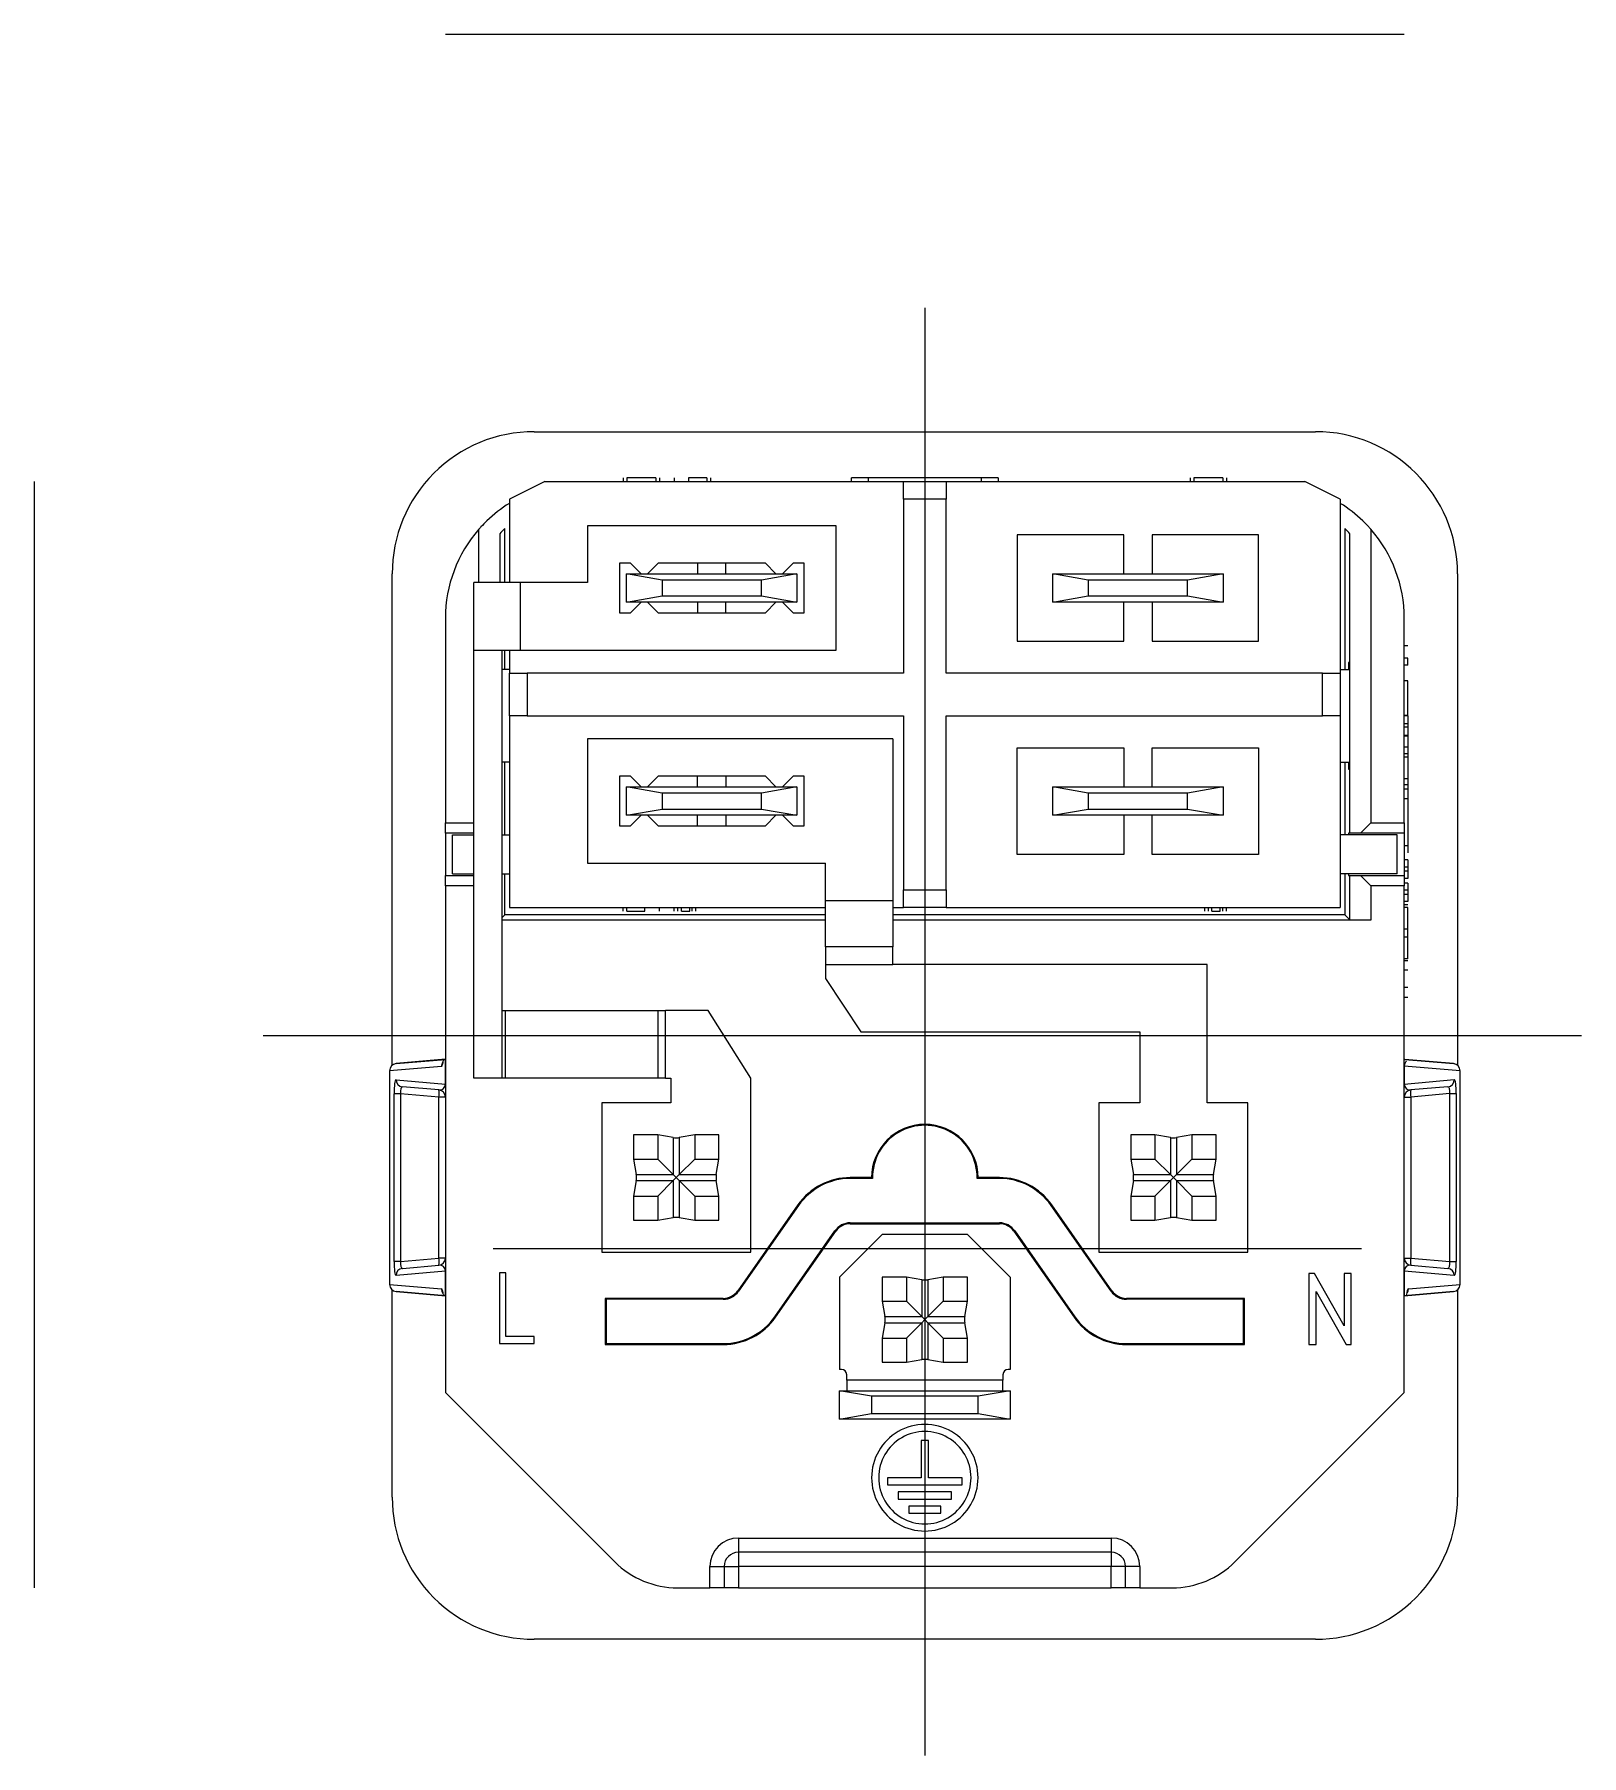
# Model space of a CAD drawing. Extents: x 0 to 164, y 0 to 125.
# Drawn here: x 131.81 to 164.45, y 85.97 to 122.28 of the extents above; entities that cross this region are included whole.
import ezdxf

# ---------------------------------------------------------------- set-up
doc = ezdxf.new("R2010")
doc.units = 0
doc.layers.get('0').update_dxf_attribs({"linetype": 'CONTINUOUS'})

msp = doc.modelspace()

# ---------------------------------------------------------------- linework, layer by layer
at = {"color": 7}
for points in [[(160.710502, 122.276648), (140.479515, 122.276648)], [(150.595008, 116.509324), (150.595008, 85.967724)], [(142.352756, 113.89635), (158.837263, 113.89635)], [(144.229616, 112.922266), (144.229616, 112.847336)], [(144.306355, 112.922266), (144.306355, 112.847336)], [(144.920273, 112.922266), (144.306355, 112.922266)], [(144.920273, 112.922266), (144.920273, 112.847336)], [(144.997012, 112.922266), (144.997012, 112.847336)], [(145.303971, 112.922266), (145.303971, 112.847336)], [(145.61093, 112.922266), (145.61093, 112.847336)], [(145.994628, 112.922266), (145.61093, 112.922266)], [(145.994628, 112.922266), (145.994628, 112.847336)], [(146.071367, 112.922266), (146.071367, 112.847336)], [(156.193007, 112.922266), (156.193007, 112.847336)], [(156.269746, 112.922266), (156.269746, 112.847336)], [(156.883664, 112.922266), (156.269746, 112.922266)], [(156.883664, 112.922266), (156.883664, 112.847336)], [(156.960403, 112.922266), (156.960403, 112.847336)], [(131.807277, 89.506773), (131.807277, 112.847336)], [(142.577543, 112.847336), (141.828249, 112.472689)], [(142.577543, 112.847336), (150.145431, 112.847336)], [(149.05005, 112.847336), (149.05005, 112.920304)], [(152.139966, 112.920304), (149.05005, 112.920304)], [(149.396137, 112.920304), (149.396137, 112.847336)], [(150.145431, 112.847336), (151.044585, 112.847336), (151.044585, 112.472689)], [(150.145431, 112.472689), (150.145431, 112.847336)], [(151.044585, 112.847336), (158.612473, 112.847336)], [(151.793883, 112.847336), (151.793883, 112.920304)], [(152.139966, 112.920304), (152.139966, 112.847336)], [(159.36177, 112.472689), (158.612473, 112.847336)], [(141.828249, 112.472689), (141.828249, 110.711842)], [(150.145431, 112.472689), (150.145431, 108.801138)], [(151.044585, 112.472689), (150.145431, 112.472689)], [(151.044585, 108.801138), (151.044585, 112.472689)], [(159.36177, 112.472689), (159.36177, 108.801138)], [(141.183052, 110.711842), (141.183052, 111.836427)], [(141.732624, 110.711842), (141.732624, 111.851712)], [(143.476698, 111.910716), (143.476698, 110.711842)], [(148.72177, 111.910716), (143.476698, 111.910716)], [(148.72177, 109.288181), (148.72177, 111.910716)], [(159.457393, 111.851712), (159.457393, 108.876068)], [(160.006967, 111.836427), (160.006967, 105.645612)], [(141.624403, 111.741177), (141.624403, 110.711842)], [(152.543177, 111.723391), (152.543177, 109.475506)], [(154.791066, 111.723391), (152.543177, 111.723391)], [(154.791066, 110.899167), (154.791066, 111.723391)], [(157.638389, 111.723391), (155.390503, 111.723391)], [(155.390503, 111.723391), (155.390503, 110.899167)], [(157.638389, 109.475506), (157.638389, 111.723391)], [(159.565614, 105.429308), (159.565614, 111.741177)], [(144.607071, 110.899167), (144.382281, 111.123954), (144.151065, 111.123954), (144.151065, 110.07494), (144.382281, 110.07494), (144.607071, 110.29973)], [(147.454394, 110.899167), (147.229607, 111.123954), (144.968863, 111.123954), (144.744073, 110.899167)], [(145.799516, 111.123954), (145.799516, 110.899167)], [(146.398954, 110.899167), (146.398954, 111.123954)], [(147.591399, 110.29973), (147.816186, 110.07494), (148.047402, 110.07494), (148.047402, 111.123954), (147.816186, 111.123954), (147.591399, 110.899167)], [(139.355573, 100.531339), (139.355573, 110.899167)], [(147.148248, 110.767045), (145.050219, 110.767045), (144.300925, 110.899167), (147.897545, 110.899167), (147.148248, 110.767045)], [(144.300925, 110.29973), (144.300925, 110.899167)], [(145.050219, 110.767045), (145.050219, 110.431852)], [(147.148248, 110.431852), (147.148248, 110.767045)], [(147.897545, 110.899167), (147.897545, 110.29973)], [(156.139797, 110.767045), (154.041769, 110.767045), (153.292474, 110.899167), (156.889094, 110.899167), (156.139797, 110.767045)], [(153.292474, 110.29973), (153.292474, 110.899167)], [(154.041769, 110.767045), (154.041769, 110.431852)], [(156.139797, 110.431852), (156.139797, 110.767045)], [(156.889094, 110.899167), (156.889094, 110.29973)], [(161.834446, 110.899167), (161.834446, 100.531339)], [(141.078952, 109.288181), (141.078952, 110.711842)], [(142.053036, 110.711842), (141.078952, 110.711842)], [(143.476698, 110.711842), (142.053036, 110.711842)], [(142.053036, 110.711842), (142.053036, 109.288181)], [(145.050219, 110.431852), (147.148248, 110.431852), (147.897545, 110.29973), (144.300925, 110.29973), (145.050219, 110.431852)], [(154.041769, 110.431852), (156.139797, 110.431852), (156.889094, 110.29973), (153.292474, 110.29973), (154.041769, 110.431852)], [(144.744073, 110.29973), (144.968863, 110.07494), (147.229607, 110.07494), (147.454394, 110.29973)], [(145.799516, 110.29973), (145.799516, 110.07494)], [(146.398954, 110.07494), (146.398954, 110.29973)], [(154.791066, 109.475506), (154.791066, 110.29973)], [(155.390503, 110.29973), (155.390503, 109.475506)], [(140.479515, 109.962548), (140.479515, 105.645612)], [(160.710502, 105.645612), (160.710502, 109.962548)], [(152.543177, 109.475506), (154.791066, 109.475506)], [(155.390503, 109.475506), (157.638389, 109.475506)], [(160.785432, 109.377521), (160.710502, 109.377521)], [(141.078952, 109.288181), (142.053036, 109.288181)], [(141.078952, 100.259166), (141.078952, 109.288181)], [(141.678389, 100.259166), (141.678389, 109.288181)], [(141.732624, 108.876068), (141.732624, 109.288181)], [(141.828249, 109.288181), (141.828249, 108.801138)], [(142.053036, 109.288181), (148.72177, 109.288181)], [(159.535207, 106.77804), (159.561369, 106.77804), (159.561363, 109.025928), (159.535201, 109.025928), (159.535207, 108.876068)], [(160.785432, 109.118147), (160.710502, 109.118147)], [(160.785432, 108.974053), (160.710502, 108.974053)], [(160.785432, 108.974053), (160.785432, 109.118147)], [(141.828249, 108.876068), (141.678389, 108.876068)], [(141.828249, 107.901984), (141.828249, 108.801138)], [(141.828249, 108.801138), (142.202896, 108.801138)], [(150.145431, 108.801138), (142.202896, 108.801138)], [(142.202896, 108.801138), (142.202896, 107.901984)], [(158.987123, 108.801138), (151.044585, 108.801138)], [(158.987123, 108.801138), (159.36177, 108.801138)], [(158.987123, 107.901984), (158.987123, 108.801138)], [(159.36177, 108.876068), (159.561363, 108.876068)], [(159.36177, 108.801138), (159.36177, 107.901984)], [(160.785432, 108.642634), (160.710502, 108.642634)], [(160.785432, 107.907747), (160.785432, 108.642634)], [(142.202896, 107.901984), (141.828249, 107.901984)], [(141.828249, 107.901984), (141.828249, 103.855787)], [(142.202896, 107.901984), (150.145431, 107.901984)], [(150.145431, 107.901984), (150.145431, 104.230434)], [(151.044585, 107.901984), (158.987123, 107.901984)], [(151.044585, 104.230434), (151.044585, 107.901984)], [(159.36177, 107.901984), (158.987123, 107.901984)], [(159.36177, 107.901984), (159.36177, 103.855787)], [(160.785432, 107.907747), (160.710502, 107.907747)], [(160.785432, 107.901984), (160.710502, 107.901984)], [(160.785432, 107.901984), (160.785432, 107.729645)], [(160.785432, 107.729645), (160.710502, 107.729645)], [(160.785432, 107.662208), (160.785432, 107.489872), (160.710502, 107.489872)], [(160.785432, 107.662208), (160.710502, 107.662208)], [(160.785432, 107.729645), (160.785432, 107.662208)], [(160.785432, 107.482379), (160.785432, 107.473348)], [(143.476698, 107.414942), (143.476698, 104.792406)], [(149.920644, 107.414942), (143.476698, 107.414942)], [(149.920644, 107.414942), (149.920644, 104.005647)], [(152.543177, 107.227617), (154.791066, 107.227617)], [(152.543177, 104.979731), (152.543177, 107.227617)], [(154.791066, 107.227617), (154.791066, 106.403393)], [(157.638389, 107.227617), (157.638389, 104.979731), (155.390503, 104.979731)], [(155.390503, 107.227617), (157.638389, 107.227617)], [(155.390503, 106.403393), (155.390503, 107.227617)], [(160.785432, 107.473339), (160.710502, 107.473339)], [(160.785432, 107.238801), (160.710502, 107.238801)], [(160.785432, 107.473339), (160.785432, 107.238801)], [(160.785432, 107.238801), (160.785432, 107.097978)], [(141.828249, 106.9279), (141.678389, 106.9279)], [(141.732624, 105.391843), (141.732624, 106.9279)], [(159.36177, 106.9279), (159.561363, 106.9279)], [(159.457393, 106.9279), (159.457393, 105.391843)], [(159.535207, 106.9279), (159.535207, 106.77804)], [(160.785432, 107.097978), (160.710502, 107.097978)], [(160.785432, 107.032802), (160.785432, 106.571397), (160.710502, 106.571397)], [(160.785432, 107.032802), (160.710502, 107.032802)], [(160.785432, 107.097978), (160.785432, 107.032802)], [(144.607071, 106.403393), (144.382281, 106.62818), (144.151065, 106.62818), (144.151065, 105.579168), (144.382281, 105.579168), (144.607071, 105.803955)], [(145.050219, 106.27127), (144.300925, 106.403393)], [(144.300925, 105.803955), (144.300925, 106.403393)], [(144.300925, 106.403393), (147.897545, 106.403393), (147.148248, 106.27127)], [(147.454394, 106.403393), (147.229607, 106.62818), (144.968863, 106.62818), (144.744073, 106.403393)], [(145.799516, 106.403393), (145.799516, 106.62818)], [(146.398954, 106.62818), (146.398954, 106.403393)], [(148.047402, 106.62818), (147.816186, 106.62818), (147.591399, 106.403393)], [(147.591399, 105.803955), (147.816186, 105.579168), (148.047402, 105.579168), (148.047402, 106.62818)], [(147.897545, 106.403393), (147.897545, 105.803955)], [(153.292474, 105.803955), (153.292474, 106.403393)], [(154.041769, 106.27127), (153.292474, 106.403393)], [(153.292474, 106.403393), (156.889094, 106.403393), (156.139797, 106.27127)], [(156.889094, 106.403393), (156.889094, 105.803955)], [(160.785432, 106.571397), (160.785432, 106.443386), (160.710502, 106.443386)], [(160.785432, 106.443386), (160.785432, 106.35347)], [(145.050219, 106.27127), (145.050219, 105.936078)], [(147.148248, 106.27127), (145.050219, 106.27127)], [(147.148248, 105.936078), (147.148248, 106.27127)], [(154.041769, 106.27127), (154.041769, 105.936078)], [(156.139797, 106.27127), (154.041769, 106.27127)], [(156.139797, 105.936078), (156.139797, 106.27127)], [(160.785432, 106.35347), (160.710502, 106.35347)], [(160.785432, 106.151656), (160.710502, 106.151656)], [(160.785432, 106.35347), (160.785432, 106.151656)], [(160.785432, 106.151656), (160.785432, 105.161522)], [(145.050219, 105.936078), (147.148248, 105.936078), (147.897545, 105.803955), (144.300925, 105.803955), (145.050219, 105.936078)], [(144.744073, 105.803955), (144.968863, 105.579168), (147.229607, 105.579168), (147.454394, 105.803955)], [(145.799516, 105.579168), (145.799516, 105.803955)], [(146.398954, 105.803955), (146.398954, 105.579168)], [(154.791066, 105.803955), (154.791066, 104.979731), (152.543177, 104.979731)], [(153.292474, 105.803955), (154.041769, 105.936078)], [(154.041769, 105.936078), (156.139797, 105.936078), (156.889094, 105.803955), (153.292474, 105.803955)], [(155.390503, 104.979731), (155.390503, 105.803955)], [(141.078952, 105.429308), (140.479515, 105.429308), (140.479515, 105.645612), (141.078952, 105.645612)], [(140.479515, 105.429308), (140.479515, 104.530154)], [(140.629375, 104.567616), (140.629375, 105.391843), (141.078952, 105.391843)], [(141.678389, 105.391843), (141.828249, 105.391843)], [(160.560642, 105.391843), (159.36177, 105.391843)], [(159.565614, 105.429308), (159.532918, 105.429308)], [(159.786283, 105.429308), (159.565614, 105.429308)], [(159.786283, 105.429308), (160.006967, 105.645612)], [(160.710502, 105.429308), (159.786283, 105.429308)], [(160.006967, 105.645612), (160.710502, 105.645612), (160.710502, 105.429308)], [(160.560642, 104.567616), (160.560642, 105.391843)], [(160.710502, 105.429308), (160.710502, 104.530154)], [(160.785432, 105.161522), (160.710502, 105.161522)], [(160.785432, 105.161522), (160.785432, 105.011662)], [(160.785432, 105.011662), (160.785432, 105.010815)], [(143.476698, 104.792406), (148.49698, 104.792406)], [(148.49698, 104.005647), (148.49698, 104.792406)], [(160.785432, 104.866884), (160.710502, 104.866884)], [(160.785432, 104.861802), (160.710502, 104.861802)], [(160.785432, 104.711944), (160.710502, 104.711944)], [(160.785432, 104.622028), (160.785432, 104.472168), (160.710502, 104.472168)], [(160.785432, 104.622028), (160.710502, 104.622028)], [(160.785432, 104.861802), (160.785432, 104.711944)], [(160.785432, 104.711944), (160.785432, 104.622028)], [(140.479515, 104.31385), (140.479515, 104.530154), (141.078952, 104.530154)], [(140.479515, 104.31385), (140.479515, 93.627898)], [(141.078952, 104.31385), (140.479515, 104.31385)], [(140.629375, 104.567616), (141.078952, 104.567616)], [(141.678389, 104.567616), (141.828249, 104.567616)], [(141.732624, 103.703965), (141.732624, 104.567616)], [(151.044585, 104.230434), (151.044585, 103.855787), (150.145431, 103.855787), (150.145431, 104.230434)], [(150.145431, 104.230434), (151.044585, 104.230434)], [(160.560642, 104.567616), (159.36177, 104.567616)], [(159.457393, 104.567616), (159.457393, 103.703965)], [(159.532918, 104.530154), (159.565614, 104.530154)], [(159.565614, 103.595744), (159.565614, 104.530154), (159.786283, 104.530154)], [(160.006967, 104.31385), (159.786283, 104.530154), (160.710502, 104.530154), (160.710502, 104.31385)], [(160.006967, 104.31385), (160.006967, 103.589205)], [(160.710502, 104.31385), (160.006967, 104.31385)], [(160.785432, 104.374759), (160.710502, 104.374759)], [(160.710502, 93.627898), (160.710502, 104.31385)], [(160.785432, 104.224902), (160.710502, 104.224902)], [(160.785432, 104.374759), (160.785432, 104.224902)], [(160.785432, 104.224902), (160.785432, 104.134986)], [(141.828249, 103.855787), (148.49698, 103.855787)], [(144.229616, 103.780857), (144.229616, 103.855787)], [(144.306355, 103.780857), (144.306355, 103.855787)], [(144.690053, 103.780857), (144.690053, 103.855787)], [(144.997012, 103.780857), (144.997012, 103.855787)], [(145.303971, 103.780857), (145.303971, 103.855787)], [(145.38071, 103.780857), (145.38071, 103.855787)], [(145.457449, 103.780857), (145.457449, 103.855787)], [(145.633883, 103.780857), (145.633883, 103.855787)], [(145.687325, 103.780857), (145.687325, 103.855787)], [(145.764408, 103.780857), (145.764408, 103.855787)], [(149.920644, 104.005647), (149.920644, 103.031562), (148.49698, 103.031562), (148.49698, 104.005647)], [(148.49698, 104.005647), (149.920644, 104.005647)], [(149.920644, 103.855787), (150.145431, 103.855787)], [(151.044585, 103.855787), (159.36177, 103.855787)], [(156.499964, 103.780857), (156.499964, 103.855787)], [(156.576705, 103.780857), (156.576705, 103.855787)], [(156.653444, 103.780857), (156.653444, 103.855787)], [(156.829876, 103.780857), (156.829876, 103.855787)], [(156.88332, 103.780857), (156.88332, 103.855787)], [(156.960403, 103.780857), (156.960403, 103.855787)], [(160.785432, 104.134986), (160.785432, 103.985126), (160.710502, 103.985126)], [(160.785432, 104.134986), (160.710502, 104.134986)], [(160.785432, 103.916306), (160.710502, 103.916306)], [(160.785432, 103.857542), (160.710502, 103.857542)], [(160.785432, 103.404319), (160.785432, 103.857542)], [(141.732624, 103.703965), (141.678389, 103.649731)], [(148.49698, 103.589205), (141.678389, 103.589205)], [(148.49698, 103.703965), (141.732624, 103.703965)], [(144.306355, 103.780857), (144.690053, 103.780857)], [(145.457449, 103.780857), (145.633883, 103.780857)], [(159.457393, 103.703965), (149.920644, 103.703965)], [(160.006967, 103.589205), (149.920644, 103.589205)], [(156.653444, 103.780857), (156.829876, 103.780857)], [(159.457393, 103.703965), (159.565614, 103.595744)], [(160.006967, 103.589205), (159.565614, 103.595753)], [(160.785432, 103.404319), (160.710502, 103.404319)], [(160.785432, 103.23253), (160.710502, 103.23253)], [(160.785432, 103.23253), (160.785432, 103.404319)], [(160.785432, 102.779078), (160.785432, 103.23253)], [(148.49698, 103.031562), (148.49698, 102.656912)], [(149.920644, 102.656912), (149.920644, 103.031562)], [(160.785432, 102.779078), (160.710502, 102.779078)], [(148.49698, 102.656912), (148.49698, 102.357195), (149.246277, 101.233251)], [(148.49698, 102.656912), (149.920644, 102.656912)], [(156.551909, 102.656912), (149.920644, 102.656912)], [(156.551909, 99.734659), (156.551909, 102.656912)], [(160.785432, 102.734724), (160.710502, 102.734724)], [(160.785432, 102.536144), (160.710502, 102.536144)], [(160.785432, 102.16735), (160.710502, 102.16735)], [(141.678389, 101.682828), (141.744229, 101.682828)], [(141.744229, 101.682828), (144.966199, 101.682828)], [(141.744229, 100.259166), (141.744229, 101.682828)], [(144.966199, 101.682828), (145.125149, 101.682828)], [(144.966199, 100.259166), (144.966199, 101.682828)], [(146.024304, 101.682828), (145.125149, 101.682828)], [(145.125149, 100.259166), (145.125149, 101.682828)], [(146.923461, 100.259166), (146.024304, 101.682828)], [(160.785432, 101.956609), (160.710502, 101.956609)], [(136.630895, 101.158321), (164.452193, 101.158321)], [(149.246277, 101.233251), (155.128248, 101.233251)], [(155.128248, 101.233251), (155.128248, 99.734659)], [(140.479515, 100.655615), (139.437034, 100.564336)], [(139.437034, 100.564336), (140.479515, 100.652483)], [(140.477948, 100.651944), (140.439679, 100.648698)], [(140.479515, 100.652071), (140.477821, 100.651944)], [(140.477948, 100.134509), (140.477948, 100.651944)], [(161.752986, 100.564336), (160.720905, 100.654704)], [(160.723699, 100.651365), (161.752986, 100.564336)], [(139.301801, 100.415046), (139.300108, 100.415046)], [(140.397476, 100.507691), (139.301801, 100.415046)], [(139.301801, 100.415046), (139.301801, 95.907229)], [(139.438637, 100.225435), (140.477948, 100.134509)], [(141.678389, 100.259166), (141.078952, 100.259166)], [(141.744229, 100.259166), (141.678389, 100.259166)], [(144.966199, 100.259166), (141.744229, 100.259166)], [(145.125149, 100.259166), (144.966199, 100.259166)], [(145.125149, 100.259166), (145.237544, 100.259166)], [(145.237544, 100.259166), (145.237544, 99.734659)], [(146.923461, 96.587616), (146.923461, 100.259166)], [(160.710502, 100.514496), (160.712195, 100.514496)], [(160.712068, 100.514496), (160.712068, 100.134509)], [(161.888218, 100.415046), (160.712068, 100.514496)], [(160.712068, 100.134509), (161.765169, 100.226643)], [(161.889784, 100.415046), (161.888091, 100.415046)], [(161.888218, 95.907229), (161.888218, 100.415046)], [(139.394568, 96.391562), (139.394568, 99.930713)], [(139.5298, 99.930713), (139.394568, 99.930713)], [(140.342719, 99.859593), (139.5298, 99.930713)], [(139.5298, 99.930713), (139.5298, 96.391562)], [(140.342719, 100.00888), (139.573869, 100.076148)], [(140.479515, 96.462685), (140.342719, 96.462685), (140.342719, 99.859593)], [(140.479515, 99.859593), (140.342719, 99.859593)], [(140.479515, 100.134509), (140.477821, 100.134509)], [(160.710502, 100.134509), (160.712195, 100.134509)], [(160.710502, 99.859593), (160.847301, 99.859593)], [(161.629937, 100.077353), (160.847301, 100.00888)], [(161.674008, 99.931921), (160.847301, 99.859593)], [(160.847301, 99.859593), (160.847301, 96.462685), (161.674008, 96.390357)], [(161.674008, 99.931921), (161.809241, 99.931921)], [(161.674008, 96.390357), (161.674008, 99.931921)], [(161.809241, 99.931921), (161.809241, 96.390357)], [(143.776418, 99.734659), (143.776418, 96.587616)], [(145.237544, 99.734659), (143.776418, 99.734659)], [(154.266559, 99.734659), (154.266559, 96.587616)], [(155.128248, 99.734659), (154.266559, 99.734659)], [(157.413602, 99.734659), (156.551909, 99.734659)], [(157.413602, 96.587616), (157.413602, 99.734659)], [(144.450782, 99.060292), (144.450782, 98.550483)], [(144.960594, 99.060292), (144.450782, 99.060292)], [(144.960594, 99.060292), (144.960594, 98.550483)], [(145.285048, 99.004096), (144.960594, 99.060292)], [(145.285048, 99.004096), (145.285048, 98.226029)], [(145.739285, 99.060292), (145.414831, 99.004096)], [(145.414831, 99.004096), (145.414831, 98.226029), (146.192898, 98.226029)], [(145.739285, 99.060292), (145.739285, 98.550483)], [(146.249094, 98.550483), (146.249094, 99.060292), (145.739285, 99.060292)], [(155.450735, 99.060292), (154.940926, 99.060292), (154.940926, 98.550483)], [(155.450735, 99.060292), (155.450735, 98.550483)], [(155.775189, 99.004096), (155.450735, 99.060292)], [(155.775189, 99.004096), (155.775189, 98.226029)], [(156.229425, 99.060292), (155.904971, 99.004096)], [(155.904971, 99.004096), (155.904971, 98.226029)], [(156.229425, 99.060292), (156.229425, 98.550483)], [(156.739234, 98.550483), (156.739234, 99.060292), (156.229425, 99.060292)], [(144.450782, 98.550483), (144.960594, 98.550483)], [(144.450782, 98.550483), (144.506981, 98.226029)], [(144.960594, 98.550483), (145.285048, 98.226029)], [(145.414831, 98.226029), (145.739285, 98.550483)], [(145.739285, 98.550483), (146.249094, 98.550483)], [(146.192898, 98.226029), (146.249094, 98.550483)], [(154.940926, 98.550483), (155.450735, 98.550483)], [(154.940926, 98.550483), (154.997122, 98.226029)], [(155.450735, 98.550483), (155.775189, 98.226029)], [(155.904971, 98.226029), (156.229425, 98.550483), (156.739234, 98.550483)], [(156.683038, 98.226029), (156.739234, 98.550483)], [(144.506981, 98.096246), (144.450782, 97.771792)], [(144.506981, 98.226029), (145.285048, 98.226029)], [(144.506981, 98.096246), (145.285048, 98.096246)], [(145.285048, 98.096246), (144.960594, 97.771792)], [(145.285048, 98.226029), (145.349939, 98.161138), (145.285048, 98.096246)], [(145.285048, 98.096246), (145.285048, 97.318179)], [(145.349939, 98.161138), (145.414831, 98.226029)], [(145.414831, 98.096246), (145.349939, 98.161138)], [(145.739285, 97.771792), (145.414831, 98.096246)], [(145.414831, 98.096246), (145.414831, 97.318179)], [(145.414831, 98.096246), (146.192898, 98.096246)], [(146.249094, 97.771792), (146.192898, 98.096246)], [(149.471067, 98.161138), (149.021487, 98.161138)], [(149.021487, 98.14152), (149.021487, 98.161135)], [(149.490856, 98.14152), (149.021487, 98.14152)], [(152.16853, 98.14152), (151.69916, 98.14152)], [(152.16853, 98.161138), (151.718953, 98.161138)], [(152.16853, 98.14152), (152.16853, 98.161135)], [(154.997122, 98.096246), (154.940926, 97.771792)], [(154.997122, 98.226029), (155.775189, 98.226029)], [(154.997122, 98.096246), (155.775189, 98.096246), (155.775189, 97.318179)], [(155.775189, 98.096246), (155.450735, 97.771792)], [(155.775189, 98.226029), (155.84008, 98.161138), (155.775189, 98.096246)], [(155.84008, 98.161138), (155.904971, 98.226029)], [(155.904971, 98.096246), (155.84008, 98.161138)], [(155.904971, 98.226029), (156.683038, 98.226029)], [(156.229425, 97.771792), (155.904971, 98.096246)], [(155.904971, 98.096246), (156.683038, 98.096246)], [(155.904971, 98.096246), (155.904971, 97.318179)], [(156.739234, 97.771792), (156.683038, 98.096246)], [(144.450782, 97.771792), (144.450782, 97.261983)], [(144.450782, 97.771792), (144.960594, 97.771792)], [(144.960594, 97.771792), (144.960594, 97.261983)], [(145.739285, 97.771792), (145.739285, 97.261983)], [(145.739285, 97.771792), (146.249094, 97.771792)], [(146.249094, 97.261983), (146.249094, 97.771792)], [(154.940926, 97.771792), (155.450735, 97.771792)], [(154.940926, 97.771792), (154.940926, 97.261983), (155.450735, 97.261983), (155.775189, 97.318179)], [(155.450735, 97.771792), (155.450735, 97.261983)], [(156.229425, 97.771792), (156.739234, 97.771792)], [(156.229425, 97.771792), (156.229425, 97.261983)], [(156.739234, 97.261983), (156.739234, 97.771792)], [(144.960594, 97.261983), (145.285048, 97.318179)], [(145.414831, 97.318179), (145.739285, 97.261983)], [(147.916671, 97.586008), (146.647394, 95.773292)], [(147.932741, 97.574756), (146.663464, 95.76204)], [(147.932741, 97.574756), (147.916683, 97.586017)], [(153.257278, 97.574756), (153.273337, 97.586017)], [(154.526556, 95.76204), (153.257278, 97.574756)], [(154.542625, 95.773292), (153.273348, 97.586008)], [(155.904971, 97.318179), (156.229425, 97.261983)], [(144.450782, 97.261983), (144.960594, 97.261983)], [(145.739285, 97.261983), (146.249094, 97.261983)], [(147.429248, 95.225832), (148.698526, 97.038548)], [(147.445318, 95.21458), (148.714595, 97.027296)], [(148.698526, 97.038548), (148.714584, 97.027287)], [(149.695854, 96.962266), (148.7967, 96.063109)], [(149.021487, 97.206671), (152.16853, 97.206671)], [(149.021487, 97.206671), (149.021487, 97.187056)], [(149.021487, 97.187053), (152.16853, 97.187053)], [(151.494163, 96.962266), (149.695854, 96.962266)], [(152.39332, 96.063109), (151.494163, 96.962266)], [(152.16853, 97.206671), (152.16853, 97.187056)], [(152.475424, 97.027296), (153.744701, 95.21458)], [(152.491494, 97.038548), (152.475435, 97.027287)], [(152.491494, 97.038548), (153.760771, 95.225832)], [(156.229425, 97.261983), (156.739234, 97.261983)], [(141.49015, 96.662546), (159.806335, 96.662546)], [(143.776418, 96.587616), (146.923461, 96.587616)], [(154.266559, 96.587616), (157.413602, 96.587616)], [(139.5298, 96.391562), (139.394568, 96.391562)], [(139.5298, 96.391562), (140.342719, 96.462685)], [(139.573869, 96.24613), (140.342719, 96.313395)], [(160.710502, 96.462685), (160.847301, 96.462685)], [(160.847301, 96.313395), (161.629937, 96.244922)], [(161.674008, 96.390357), (161.809241, 96.390357)], [(139.300235, 95.907229), (139.301928, 95.907229)], [(139.301801, 95.907229), (140.397476, 95.814587)], [(140.477948, 96.187769), (139.438637, 96.09684)], [(140.479515, 96.187769), (140.477821, 96.187769)], [(140.477948, 95.670335), (140.477948, 96.187769)], [(141.623076, 96.154811), (141.623076, 94.659065)], [(141.757386, 96.154811), (141.623076, 96.154811)], [(141.757386, 94.806848), (141.757386, 96.154811)], [(148.7967, 96.063109), (148.7967, 94.11494)], [(150.205663, 96.063109), (149.695854, 96.063109)], [(149.695854, 96.063109), (149.695854, 95.5533)], [(150.205663, 96.063109), (150.205663, 95.5533)], [(150.530117, 96.006913), (150.205663, 96.063109)], [(150.530117, 96.006913), (150.530117, 95.228846)], [(150.984354, 96.063109), (150.6599, 96.006913)], [(150.6599, 96.006913), (150.6599, 95.228846)], [(150.984354, 96.063109), (150.984354, 95.5533)], [(151.494163, 95.5533), (151.494163, 96.063109), (150.984354, 96.063109)], [(152.39332, 96.063109), (152.39332, 94.11494)], [(158.816906, 96.136597), (158.699522, 96.136597)], [(158.699522, 96.136597), (158.699522, 94.639447)], [(159.439988, 95.035335), (158.816906, 96.136597)], [(159.439988, 96.136597), (159.439988, 95.035335)], [(159.589543, 96.136597), (159.439988, 96.136597)], [(159.589543, 94.639447), (159.589543, 96.136597)], [(160.710502, 96.187769), (160.712195, 96.187769)], [(160.712068, 96.187769), (160.712068, 95.670335)], [(161.765169, 96.095635), (160.712068, 96.187769)], [(160.796913, 95.814957), (161.888218, 95.907229)], [(161.888218, 95.907229), (161.889911, 95.907229)], [(139.355573, 91.417477), (139.355573, 95.790939)], [(139.437034, 95.757942), (140.479515, 95.666663)], [(140.479515, 95.669796), (139.437034, 95.757942)], [(140.477948, 95.670335), (140.439679, 95.67358)], [(140.477948, 95.670335), (140.479642, 95.670205)], [(146.3405, 95.613532), (143.851348, 95.613532)], [(143.851348, 95.613532), (143.851348, 94.639447)], [(146.3405, 95.593915), (143.870965, 95.593915), (143.851351, 95.613529)], [(143.870965, 95.593915), (143.870965, 94.659065)], [(146.3405, 95.593915), (146.3405, 95.613529)], [(146.663464, 95.76204), (146.647405, 95.773301)], [(149.695854, 95.5533), (150.205663, 95.5533)], [(149.695854, 95.5533), (149.752053, 95.228846)], [(150.205663, 95.5533), (150.530117, 95.228846)], [(150.6599, 95.228846), (150.984354, 95.5533), (151.494163, 95.5533)], [(151.437967, 95.228846), (151.494163, 95.5533)], [(154.526556, 95.76204), (154.542614, 95.773301)], [(157.319054, 95.593915), (157.338669, 95.613529), (154.849517, 95.613532)], [(154.849517, 94.639447), (157.338672, 94.639447), (157.338672, 95.613532)], [(154.849517, 95.593915), (154.849517, 95.613529)], [(157.319054, 95.593915), (154.849517, 95.593915)], [(157.319054, 94.659065), (157.319054, 95.593915)], [(158.849077, 95.761159), (159.483727, 94.639447)], [(158.849077, 94.639447), (158.849077, 95.761159)], [(160.710502, 95.666663), (161.752986, 95.757942)], [(161.752986, 95.757942), (160.710502, 95.669796)], [(160.710502, 95.670205), (160.712195, 95.670335)], [(160.712068, 95.670335), (160.752691, 95.673778)], [(161.834446, 95.790939), (161.834446, 91.417477)], [(147.429248, 95.225832), (147.445307, 95.214571)], [(149.752053, 95.228846), (150.530117, 95.228846)], [(150.530117, 95.228846), (150.595008, 95.163955), (150.530117, 95.099063)], [(150.6599, 95.099063), (150.595008, 95.163955), (150.6599, 95.228846)], [(150.6599, 95.228846), (151.437967, 95.228846)], [(153.760771, 95.225832), (153.744713, 95.214571)], [(142.352996, 94.806848), (141.757386, 94.806848)], [(142.352996, 94.659065), (142.352996, 94.806848)], [(149.752053, 95.099063), (149.695854, 94.774609)], [(149.695854, 94.774609), (150.205663, 94.774609)], [(149.695854, 94.774609), (149.695854, 94.2648)], [(149.752053, 95.099063), (150.530117, 95.099063)], [(150.530117, 95.099063), (150.205663, 94.774609)], [(150.205663, 94.774609), (150.205663, 94.2648)], [(150.530117, 95.099063), (150.530117, 94.320996)], [(150.984354, 94.774609), (150.6599, 95.099063)], [(150.6599, 95.099063), (151.437967, 95.099063)], [(150.6599, 95.099063), (150.6599, 94.320996)], [(150.984354, 94.774609), (151.494163, 94.774609)], [(150.984354, 94.774609), (150.984354, 94.2648)], [(151.494163, 94.774609), (151.437967, 95.099063)], [(151.494163, 94.2648), (151.494163, 94.774609)], [(141.623076, 94.659065), (142.352996, 94.659065)], [(143.851348, 94.639447), (146.3405, 94.639447)], [(143.870965, 94.659065), (143.851351, 94.63945)], [(143.870965, 94.659065), (146.3405, 94.659065)], [(146.3405, 94.659065), (146.3405, 94.63945)], [(154.849517, 94.659065), (157.319054, 94.659065)], [(154.849517, 94.659065), (154.849517, 94.63945)], [(157.319054, 94.659065), (157.338669, 94.63945)], [(158.699522, 94.639447), (158.849077, 94.639447)], [(159.483727, 94.639447), (159.589543, 94.639447)], [(148.834165, 94.11494), (148.7967, 94.11494)], [(149.695854, 94.2648), (150.205663, 94.2648)], [(150.205663, 94.2648), (150.530117, 94.320996)], [(150.6599, 94.320996), (150.984354, 94.2648)], [(150.984354, 94.2648), (151.494163, 94.2648)], [(152.39332, 94.11494), (152.355855, 94.11494)], [(148.94656, 93.890153), (148.94656, 94.002548)], [(148.94656, 93.890153), (148.94656, 93.665363)], [(152.24346, 93.890153), (148.94656, 93.890153)], [(152.24346, 94.002548), (152.24346, 93.890153)], [(152.24346, 93.665363), (152.24346, 93.890153)], [(140.479515, 93.627898), (144.051982, 90.05543)], [(151.718953, 93.546454), (149.471067, 93.546454), (148.7967, 93.665363), (152.39332, 93.665363), (151.718953, 93.546454)], [(148.7967, 93.065926), (148.7967, 93.665363)], [(149.471067, 93.546454), (149.471067, 93.184837)], [(151.718953, 93.184837), (151.718953, 93.546454)], [(152.39332, 93.665363), (152.39332, 93.065926)], [(157.138034, 90.05543), (160.710502, 93.627898)], [(152.39332, 93.065926), (148.7967, 93.065926), (149.471067, 93.184837), (151.718953, 93.184837), (152.39332, 93.065926)], [(150.520078, 92.616349), (150.520078, 91.829589)], [(150.669938, 92.616349), (150.520078, 92.616349)], [(150.669938, 91.829589), (150.669938, 92.616349)], [(150.520078, 91.829589), (149.808249, 91.829589), (149.808249, 91.679729)], [(149.808249, 91.679729), (151.38177, 91.679729)], [(151.15698, 91.380012), (151.15698, 91.529872), (150.033036, 91.529872)], [(150.033036, 91.529872), (150.033036, 91.380012)], [(151.38177, 91.829589), (150.669938, 91.829589)], [(151.38177, 91.679729), (151.38177, 91.829589)], [(151.569093, 91.829589), (151.569093, 91.829589)], [(151.718953, 91.829589), (151.718953, 91.829589)], [(150.033036, 91.380012), (151.15698, 91.380012)], [(150.257826, 91.230152), (150.257826, 91.080292)], [(150.932193, 91.230152), (150.257826, 91.230152)], [(150.932193, 91.080292), (150.932193, 91.230152)], [(150.257826, 91.080292), (150.932193, 91.080292)], [(146.661206, 90.555785), (154.528814, 90.555785)], [(146.661206, 90.555785), (146.661206, 90.256068)], [(154.528814, 90.555785), (154.528814, 90.256068)], [(154.528814, 90.256068), (146.661206, 90.256068)], [(146.661206, 90.256068), (146.661206, 89.956351)], [(154.528814, 90.256068), (154.528814, 89.956351)], [(146.361489, 89.956351), (146.361489, 89.506773), (146.061769, 89.506773)], [(146.061769, 89.506773), (146.061769, 89.956351)], [(146.061769, 89.956351), (146.361489, 89.956351)], [(146.361489, 89.956351), (146.661206, 89.956351), (146.661206, 89.506773)], [(154.528814, 89.956351), (146.661206, 89.956351)], [(154.828531, 89.956351), (154.528814, 89.956351)], [(154.528814, 89.506773), (154.528814, 89.956351)], [(154.828531, 89.506773), (154.828531, 89.956351)], [(155.128248, 89.956351), (154.828531, 89.956351)], [(155.128248, 89.956351), (155.128248, 89.506773)], [(145.376564, 89.506773), (146.061769, 89.506773)], [(146.661206, 89.506773), (146.361489, 89.506773)], [(146.661206, 89.506773), (154.528814, 89.506773)], [(154.828531, 89.506773), (154.528814, 89.506773)], [(155.128248, 89.506773), (154.828531, 89.506773)], [(155.128248, 89.506773), (155.813455, 89.506773)], [(158.837263, 88.420294), (142.352756, 88.420294)]]:
    msp.add_lwpolyline(points, dxfattribs=at)
for points in [[(142.352756, 113.89635), (141.557854, 113.89635), (140.795509, 113.580576), (140.233428, 113.018496)], [(161.834446, 110.899167), (161.834446, 112.554466), (160.492562, 113.89635), (158.837263, 113.89635)], [(140.233428, 113.018496), (139.671347, 112.456415), (139.355573, 111.694069), (139.355573, 110.899167)], [(141.828249, 112.383597), (141.656819, 112.277484), (141.497144, 112.153464), (141.351912, 112.013623)], [(159.838105, 112.013623), (159.692873, 112.153464), (159.533199, 112.277484), (159.36177, 112.383597)], [(141.183052, 111.836427), (140.729485, 111.31753), (140.479515, 110.651734), (140.479515, 109.962548)], [(141.228039, 111.886682), (141.212845, 111.870109), (141.197849, 111.853356), (141.183052, 111.836427)], [(141.351912, 112.013623), (141.309312, 111.972606), (141.268001, 111.930272), (141.228039, 111.886682)], [(141.732624, 111.851712), (141.695471, 111.815939), (141.659382, 111.779078), (141.624403, 111.741177)], [(159.565614, 111.741177), (159.530635, 111.779078), (159.494546, 111.815939), (159.457393, 111.851712)], [(159.961978, 111.886682), (159.922015, 111.930272), (159.880704, 111.972606), (159.838105, 112.013623)], [(160.006967, 111.836427), (159.99217, 111.853356), (159.977172, 111.870109), (159.961978, 111.886682)], [(160.710502, 109.962548), (160.710502, 110.651734), (160.460534, 111.317529), (160.006967, 111.836427)], [(159.532918, 105.429308), (159.532337, 105.431365), (159.531758, 105.418568), (159.531225, 105.391843)], [(159.531352, 104.567616), (159.531885, 104.540892), (159.532464, 104.528096), (159.533045, 104.530154)], [(140.420835, 100.588644), (140.405506, 100.564431), (140.3974, 100.536349), (140.397467, 100.507691)], [(140.397476, 100.507691), (140.413818, 100.509074), (140.429304, 100.560818), (140.439679, 100.648706)], [(160.757173, 100.614673), (160.728277, 100.591322), (160.711997, 100.555164), (160.712068, 100.514496)], [(139.437023, 100.564336), (139.359619, 100.557559), (139.300234, 100.492746), (139.300235, 100.415046)], [(139.437034, 100.564336), (139.360034, 100.557228), (139.301284, 100.492372), (139.301801, 100.415046)], [(139.438637, 100.225435), (139.414244, 100.227563), (139.394568, 100.095975), (139.394568, 99.930713)], [(139.438637, 100.225435), (139.438116, 100.148109), (139.496868, 100.08325), (139.573869, 100.076148)], [(161.629937, 100.077353), (161.706939, 100.084456), (161.765692, 100.149316), (161.765169, 100.226643)], [(161.888218, 100.415046), (161.888735, 100.492372), (161.829985, 100.557228), (161.752986, 100.564336)], [(161.889784, 100.415046), (161.889785, 100.492746), (161.8304, 100.557559), (161.752997, 100.564336)], [(161.809241, 99.931921), (161.809241, 100.09719), (161.789563, 100.228782), (161.765169, 100.226643)], [(139.573869, 100.076148), (139.542356, 100.078903), (139.52268, 100.013968), (139.5298, 99.930713)], [(140.342719, 100.00888), (140.419362, 100.002176), (140.478091, 100.056735), (140.477948, 100.134509)], [(140.479515, 99.859593), (140.479514, 99.937295), (140.420124, 100.002107), (140.342719, 100.00888)], [(140.342719, 99.859593), (140.351253, 99.90899), (140.351253, 99.959484), (140.342719, 100.00888)], [(160.847301, 100.00888), (160.769894, 100.002109), (160.710503, 99.937296), (160.710502, 99.859593)], [(160.712068, 100.134509), (160.711926, 100.056734), (160.770656, 100.002175), (160.847301, 100.00888)], [(160.847301, 100.00888), (160.838766, 99.959484), (160.838766, 99.90899), (160.847301, 99.859593)], [(161.674008, 99.931921), (161.681129, 100.015178), (161.661451, 100.080112), (161.629937, 100.077353)], [(150.59501, 99.283702), (149.974811, 99.283702), (149.471828, 98.781336), (149.471067, 98.161138)], [(151.152828, 99.114233), (150.808285, 99.315886), (150.381732, 99.315886), (150.037189, 99.114233)], [(151.718953, 98.161138), (151.718191, 98.781336), (151.215208, 99.283702), (150.59501, 99.283702)], [(145.285048, 99.004096), (145.298433, 99.001778), (145.323169, 99.000349), (145.349939, 99.000349)], [(145.349939, 99.000349), (145.376709, 99.000349), (145.401446, 99.001778), (145.414831, 99.004096)], [(150.037189, 99.114233), (149.692646, 98.912581), (149.483761, 98.540674), (149.490856, 98.14152)], [(151.69916, 98.14152), (151.706255, 98.540674), (151.497371, 98.912581), (151.152828, 99.114233)], [(155.775189, 99.004096), (155.788574, 99.001778), (155.81331, 99.000349), (155.84008, 99.000349)], [(155.84008, 99.000349), (155.86685, 99.000349), (155.891587, 99.001778), (155.904971, 99.004096)], [(144.510728, 98.161138), (144.510728, 98.187908), (144.509299, 98.212644), (144.506981, 98.226029)], [(144.506981, 98.096246), (144.509299, 98.109631), (144.510728, 98.134368), (144.510728, 98.161138)], [(146.192898, 98.226029), (146.190579, 98.212644), (146.189151, 98.187908), (146.189151, 98.161138)], [(146.189151, 98.161138), (146.189151, 98.134368), (146.190579, 98.109631), (146.192898, 98.096246)], [(149.021487, 98.161138), (148.581444, 98.161138), (148.16907, 97.94647), (147.916671, 97.586008)], [(149.021487, 98.14152), (148.587844, 98.14152), (148.181469, 97.929975), (147.932741, 97.574756)], [(153.273348, 97.586008), (153.020949, 97.946471), (152.608574, 98.161139), (152.16853, 98.161138)], [(153.257278, 97.574756), (153.00855, 97.929975), (152.602173, 98.141521), (152.16853, 98.14152)], [(155.000868, 98.161138), (155.000868, 98.187908), (154.99944, 98.212644), (154.997122, 98.226029)], [(154.997122, 98.096246), (154.99944, 98.109631), (155.000868, 98.134368), (155.000868, 98.161138)], [(156.683038, 98.226029), (156.68072, 98.212644), (156.679292, 98.187908), (156.679292, 98.161138)], [(156.679292, 98.161138), (156.679292, 98.134368), (156.68072, 98.109631), (156.683038, 98.096246)], [(145.349939, 97.321926), (145.323169, 97.321926), (145.298433, 97.320498), (145.285048, 97.318179)], [(145.414831, 97.318179), (145.401446, 97.320498), (145.376709, 97.321926), (145.349939, 97.321926)], [(155.84008, 97.321926), (155.81331, 97.321926), (155.788574, 97.320498), (155.775189, 97.318179)], [(155.904971, 97.318179), (155.891587, 97.320498), (155.86685, 97.321926), (155.84008, 97.321926)], [(149.021487, 97.206671), (148.892853, 97.20667), (148.772307, 97.143918), (148.698526, 97.038548)], [(149.021487, 97.187053), (148.899253, 97.187053), (148.784706, 97.127423), (148.714595, 97.027296)], [(152.491494, 97.038548), (152.417711, 97.143919), (152.297165, 97.206671), (152.16853, 97.206671)], [(152.475424, 97.027296), (152.405313, 97.127424), (152.290764, 97.187054), (152.16853, 97.187053)], [(139.394568, 96.391562), (139.394568, 96.226301), (139.414244, 96.094712), (139.438637, 96.09684)], [(139.573869, 96.24613), (139.496867, 96.239028), (139.438114, 96.174168), (139.438637, 96.09684)], [(139.5298, 96.391562), (139.52268, 96.308309), (139.542356, 96.243375), (139.573869, 96.24613)], [(140.342719, 96.313395), (140.420125, 96.320168), (140.479515, 96.384982), (140.479515, 96.462685)], [(140.342719, 96.313395), (140.351254, 96.362792), (140.351254, 96.413287), (140.342719, 96.462685)], [(140.477948, 96.187769), (140.478089, 96.265542), (140.419361, 96.320099), (140.342719, 96.313395)], [(160.710502, 96.462685), (160.710501, 96.384981), (160.769893, 96.320167), (160.847301, 96.313395)], [(160.847301, 96.313395), (160.770657, 96.320101), (160.711927, 96.265543), (160.712068, 96.187769)], [(160.847301, 96.462685), (160.838766, 96.413287), (160.838766, 96.362792), (160.847301, 96.313395)], [(161.629937, 96.244922), (161.661452, 96.242163), (161.681129, 96.307099), (161.674008, 96.390357)], [(161.765169, 96.095635), (161.76569, 96.172961), (161.706938, 96.23782), (161.629937, 96.244922)], [(161.765169, 96.095635), (161.789563, 96.093496), (161.809241, 96.225088), (161.809241, 96.390357)], [(139.300235, 95.907229), (139.300235, 95.829531), (139.35962, 95.764719), (139.437023, 95.757942)], [(139.301801, 95.907229), (139.301286, 95.829905), (139.360035, 95.76505), (139.437034, 95.757942)], [(150.530117, 96.006913), (150.543502, 96.004594), (150.568238, 96.003166), (150.595008, 96.003166)], [(150.595008, 96.003166), (150.621778, 96.003166), (150.646515, 96.004594), (150.6599, 96.006913)], [(161.752986, 95.757942), (161.829984, 95.76505), (161.888734, 95.829905), (161.888218, 95.907229)], [(161.752997, 95.757942), (161.830399, 95.764719), (161.889784, 95.829531), (161.889784, 95.907229)], [(140.397476, 95.814587), (140.397395, 95.782589), (140.407507, 95.751398), (140.426347, 95.725534)], [(140.439679, 95.673569), (140.429304, 95.761459), (140.413818, 95.813204), (140.397476, 95.814587)], [(146.3405, 95.613532), (146.462735, 95.613532), (146.577283, 95.673163), (146.647394, 95.773292)], [(146.3405, 95.593915), (146.469135, 95.593915), (146.589682, 95.656668), (146.663464, 95.76204)], [(154.526556, 95.76204), (154.600337, 95.656669), (154.720882, 95.593916), (154.849517, 95.593915)], [(154.542625, 95.773292), (154.612735, 95.673164), (154.727283, 95.613533), (154.849517, 95.613532)], [(160.796913, 95.814957), (160.779995, 95.813527), (160.763889, 95.762105), (160.752691, 95.673769)], [(160.771998, 95.731599), (160.788321, 95.75633), (160.79699, 95.785325), (160.796918, 95.814957)], [(146.3405, 94.659065), (146.774144, 94.659065), (147.180521, 94.870611), (147.429248, 95.225832)], [(146.3405, 94.639447), (146.780544, 94.639447), (147.192919, 94.854116), (147.445318, 95.21458)], [(149.755799, 95.163955), (149.755799, 95.190725), (149.754371, 95.215461), (149.752053, 95.228846)], [(149.752053, 95.099063), (149.754371, 95.112448), (149.755799, 95.137185), (149.755799, 95.163955)], [(151.437967, 95.228846), (151.435648, 95.215461), (151.43422, 95.190725), (151.43422, 95.163955)], [(151.43422, 95.163955), (151.43422, 95.137185), (151.435648, 95.112448), (151.437967, 95.099063)], [(153.744701, 95.21458), (153.9971, 94.854117), (154.409473, 94.639448), (154.849517, 94.639447)], [(153.760771, 95.225832), (154.009498, 94.870612), (154.415874, 94.659066), (154.849517, 94.659065)], [(148.94656, 94.002548), (148.946558, 94.064621), (148.896238, 94.114941), (148.834165, 94.11494)], [(150.595008, 94.324743), (150.568238, 94.324743), (150.543502, 94.323315), (150.530117, 94.320996)], [(150.6599, 94.320996), (150.646515, 94.323315), (150.621778, 94.324743), (150.595008, 94.324743)], [(152.355855, 94.11494), (152.293782, 94.114941), (152.243461, 94.064621), (152.24346, 94.002548)], [(151.15738, 92.804103), (150.809428, 93.005183), (150.380591, 93.005183), (150.03264, 92.804103)], [(150.03264, 92.804103), (149.684688, 92.603023), (149.470573, 92.231464), (149.471067, 91.829589)], [(150.107752, 92.673789), (149.80626, 92.499621), (149.620659, 92.177773), (149.620924, 91.829589)], [(151.082265, 92.673789), (150.780773, 92.847958), (150.409244, 92.847958), (150.107752, 92.673789)], [(151.569093, 91.829589), (151.569358, 92.177773), (151.383756, 92.499621), (151.082265, 92.673789)], [(151.718953, 91.829589), (151.719446, 92.231464), (151.505332, 92.603023), (151.15738, 92.804103)], [(149.471067, 91.829589), (149.470573, 91.427715), (149.684688, 91.056156), (150.03264, 90.855076)], [(149.620924, 91.829589), (149.620659, 91.481406), (149.80626, 91.159558), (150.107752, 90.985389)], [(151.082265, 90.985389), (151.383756, 91.159558), (151.569358, 91.481406), (151.569093, 91.829589)], [(151.15738, 90.855076), (151.505332, 91.056156), (151.719446, 91.427715), (151.718953, 91.829589)], [(139.355573, 91.417477), (139.355573, 90.622575), (139.671347, 89.86023), (140.233428, 89.298149)], [(160.956592, 89.298149), (161.518672, 89.86023), (161.834446, 90.622575), (161.834446, 91.417477)], [(150.03264, 90.855076), (150.380591, 90.653996), (150.809428, 90.653996), (151.15738, 90.855076)], [(150.107752, 90.985389), (150.409244, 90.811221), (150.780773, 90.811221), (151.082265, 90.985389)], [(146.661206, 90.555785), (146.330147, 90.555785), (146.06177, 90.28741), (146.061769, 89.956351)], [(155.128248, 89.956351), (155.128247, 90.287409), (154.859871, 90.555784), (154.528814, 90.555785)], [(144.051982, 90.05543), (144.403284, 89.70413), (144.87975, 89.506773), (145.376564, 89.506773)], [(146.661206, 90.256068), (146.495677, 90.256067), (146.361489, 90.12188), (146.361489, 89.956351)], [(154.828531, 89.956351), (154.82853, 90.12188), (154.694342, 90.256067), (154.528814, 90.256068)], [(155.813455, 89.506773), (156.310268, 89.506773), (156.786734, 89.704131), (157.138034, 90.05543)], [(140.233428, 89.298149), (140.795509, 88.736068), (141.557854, 88.420294), (142.352756, 88.420294)], [(158.837263, 88.420294), (159.632165, 88.420294), (160.394511, 88.736068), (160.956592, 89.298149)]]:
    msp.add_open_spline(points, degree=3, dxfattribs=at)

doc.saveas('drawing.dxf')
